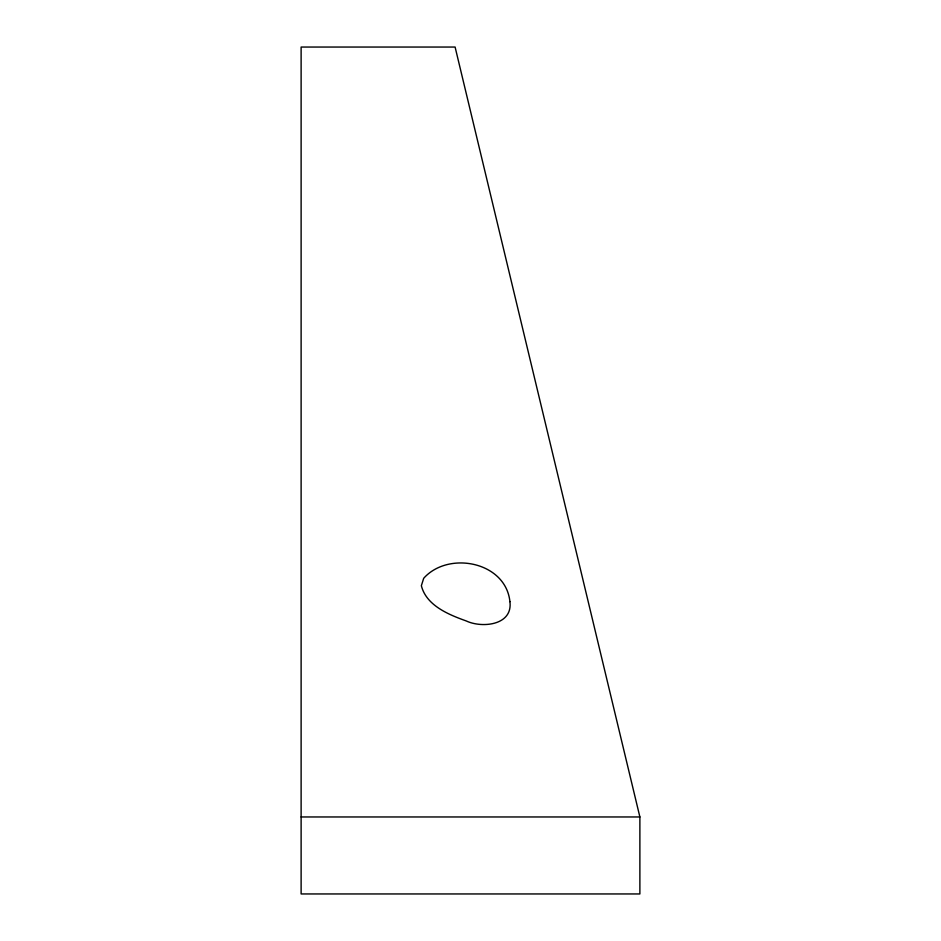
<?xml version="1.0" encoding="UTF-8"?>
<svg xmlns="http://www.w3.org/2000/svg" width="941" height="941" viewBox="0 0 941 941"><rect width="100%" height="100%" fill="white"/><g stroke="black" fill="none" stroke-linecap="round" stroke-linejoin="round"><path stroke-width="1.41" d="M301.12 816.964L639.88 816.964L639.88 893.95L301.12 893.95L301.12 47.05L455.103 47.05L639.88 816.964M509.916 601.652C512.986 625.318 482.086 628.4 466.277 620.966C448.692 614.661 426.355 605.592 421.356 585.714L423.697 578.292C448.351 550.567 505.764 561.659 509.916 601.652"/></g></svg>
